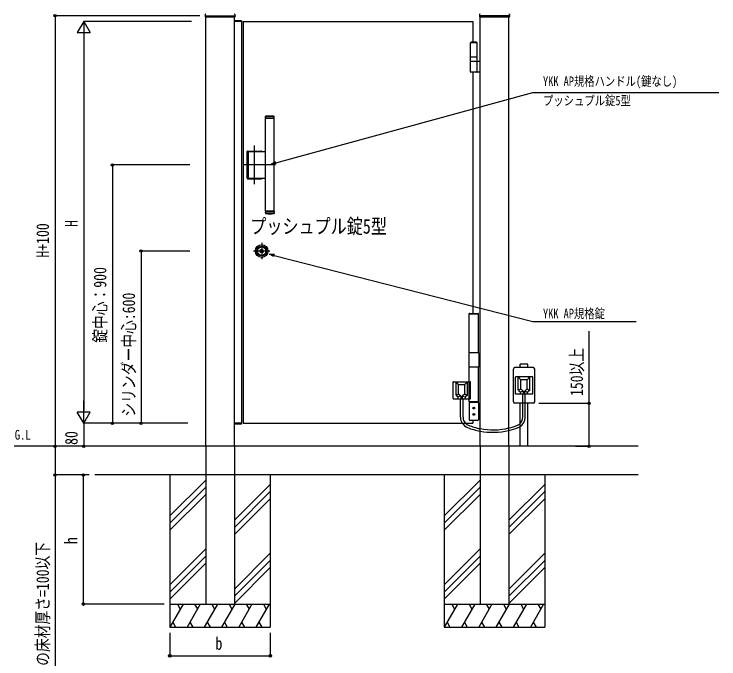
# Model space of a CAD drawing. Units: millimetres, scale not verified. Extents: x -4205 to 4205, y -2970 to 2970.
# Drawn here: x -1203 to 1252, y -968 to 1278 of the extents above; entities that cross this region are included whole.
import ezdxf
from ezdxf.enums import TextEntityAlignment as Align

# ---------------------------------------------------------------- set-up
doc = ezdxf.new("R2010")
doc.units = ezdxf.units.MM
doc.header["$LTSCALE"] = 10
for name, color, linetype in [('0-2_USER1', 3, 'Continuous'), ('0-3_YKK_12', 2, 'Continuous'), ('0-5_YKK_A1', 4, 'Continuous'), ('0-6_YKK_D', 6, 'Continuous')]:
    doc.layers.add(name, color=color, linetype=linetype)
doc.styles.add('ＭＳ ゴシック', font='')
doc.styles.get('ＭＳ ゴシック').set_extended_font_data('MS Gothic')

msp = doc.modelspace()

# ---------------------------------------------------------------- linework, layer by layer
at = {"layer": '0-3_YKK_12'}
for p, q in [((-365.98, 684.94), (-365.98, 819.72)), ((-292.95, 752.33), (-404.98, 752.33)), ((-340.98, 480.6), (-340.98, 424.06)), ((-312.71, 452.33), (-369.25, 452.33))]:
    msp.add_line(p, q, dxfattribs=at)
at = {"layer": '0-5_YKK_A1'}
for p, q in [((-537.73, 1276.02), (-538.08, 1269.36)), ((-537.58, 1268.83), (-434.38, 1268.83)), ((-535.98, 1272.33), (-535.98, 1268.83)), ((-535.98, -227.67), (-535.98, 1268.83)), ((-436.18, 1252.33), (-436.07, 1254.36)), ((-410.68, 1252.33), (-436.18, 1252.33)), ((-435.98, -227.67), (-435.98, 1268.83)), ((-410.98, 1252.33), (-435.98, 1252.33)), ((-411.29, 1254.83), (-435.57, 1254.83)), ((-434.23, 1276.02), (-433.88, 1269.36)), ((-410.79, 1254.36), (-410.68, 1252.33)), ((-404.98, 1252.33), (-404.98, -147.67)), ((418.27, 1276.02), (417.92, 1269.36)), ((418.42, 1268.83), (521.62, 1268.83)), ((420.02, -227.67), (420.02, 1268.83)), ((520.02, 1272.33), (520.02, 1268.83)), ((520.02, -227.67), (520.02, 1268.83)), ((521.77, 1276.02), (522.12, 1269.36)), ((388.52, 1180.33), (386.52, 1178.33)), ((407.52, 1180.33), (388.52, 1180.33)), ((407.52, 1180.33), (409.52, 1178.33)), ((409.52, 1178.33), (386.52, 1178.33)), ((409.52, 1177.33), (386.52, 1177.33)), ((409.52, 1127.33), (386.52, 1127.33)), ((386.52, 1113.33), (420.02, 1113.33)), ((386.52, 1076.83), (386.52, 1111.83)), ((409.52, 1076.83), (409.52, 1111.83)), ((420.02, 1075.33), (388.02, 1075.33)), ((395.02, 1075.33), (395.02, 235.33)), ((-327.98, 921.33), (-297.98, 921.33)), ((-327.98, 914.83), (-327.98, 921.33)), ((-327.98, 918.61), (-327.98, 917.61)), ((-327.98, 914.83), (-297.98, 914.83)), ((-327.98, 590.83), (-327.98, 913.83)), ((-297.98, 913.83), (-327.98, 913.83)), ((-326.98, 913.83), (-326.98, 914.83)), ((-298.98, 913.83), (-298.98, 914.83)), ((-297.98, 921.33), (-298.48, 921.83)), ((-297.98, 914.83), (-297.98, 921.33)), ((-297.98, 590.83), (-297.98, 913.83)), ((-391.48, 705.83), (-391.48, 798.83)), ((-390.98, 706.33), (-390.98, 798.33)), ((-389.48, 800.83), (-342.48, 800.83)), ((-388.98, 800.33), (-342.98, 800.33)), ((-387.33, 707.83), (-387.33, 796.83)), ((-385.33, 798.83), (-327.98, 798.83)), ((-389.48, 703.83), (-342.48, 703.83)), ((-388.98, 704.33), (-342.98, 704.33)), ((-385.33, 705.83), (-327.98, 705.83)), ((-297.98, 590.83), (-327.98, 590.83)), ((-327.98, 589.83), (-297.98, 589.83)), ((-327.98, 589.83), (-327.98, 583.33)), ((-326.98, 590.83), (-326.98, 589.83)), ((-298.98, 590.83), (-298.98, 589.83)), ((-297.98, 589.83), (-297.98, 583.33)), ((-327.98, 586.05), (-327.98, 587.05)), ((-327.98, 583.33), (-297.98, 583.33)), ((-297.98, 583.33), (-298.48, 582.83)), ((-345.14, 451.39), (-345.14, 453.27)), ((-344.84, 453.57), (-344.19, 453.57)), ((-344.84, 451.09), (-344.19, 451.09)), ((-344.08, 453.61), (-343.89, 453.73)), ((-344.08, 451.05), (-343.89, 450.92)), ((-343.89, 453.73), (-342.83, 453.73)), ((-343.89, 450.92), (-342.83, 450.92)), ((-342.83, 453.73), (-342.67, 453.16)), ((-342.83, 450.92), (-342.73, 451.29)), ((-342.58, 451.29), (-342.73, 451.29)), ((-342.48, 453.01), (-342.29, 453.01)), ((-342.02, 452.2), (-342.3, 451.48)), ((-342.02, 453.36), (-342.1, 453.14)), ((-342.02, 453.36), (-340.87, 453.36)), ((-341.88, 452.29), (-341.65, 452.29)), ((-341.5, 452.17), (-341.39, 451.54)), ((-339.94, 451.29), (-341.09, 451.29)), ((-340.46, 452.49), (-340.57, 453.12)), ((-340.08, 452.37), (-340.31, 452.37)), ((-339.94, 452.46), (-339.66, 453.18)), ((-339.94, 451.29), (-339.86, 451.52)), ((-339.48, 451.65), (-339.67, 451.65)), ((-339.38, 453.36), (-339.23, 453.36)), ((-339.14, 450.92), (-339.29, 451.5)), ((-339.14, 453.73), (-339.23, 453.36)), ((-338.07, 453.73), (-339.14, 453.73)), ((-338.07, 450.92), (-339.14, 450.92)), ((-337.88, 453.61), (-338.07, 453.73)), ((-337.88, 451.05), (-338.07, 450.92)), ((-337.12, 453.57), (-337.77, 453.57)), ((-337.12, 451.09), (-337.77, 451.09)), ((-336.82, 451.39), (-336.82, 453.27)), ((382.02, 233.33), (414.02, 233.33)), ((382.02, 97.33), (382.02, 233.33)), ((382.27, 233.33), (382.27, 234.33)), ((383.27, 235.33), (412.77, 235.33)), ((413.77, 233.33), (413.77, 234.33)), ((414.02, 97.33), (414.02, 233.33)), ((415.02, 97.33), (381.02, 97.33)), ((381.02, 97.33), (381.02, 47.33)), ((415.02, 97.33), (415.02, 47.33)), ((586.52, 58.58), (559.52, 58.58)), ((559.52, 46.33), (559.52, 58.58)), ((586.52, 46.33), (586.52, 58.58)), ((415.02, 47.33), (381.02, 47.33)), ((414.02, -72.67), (414.02, 47.33)), ((536.02, -72.67), (536.02, 41.33)), ((605.02, 46.33), (541.02, 46.33)), ((610.02, -72.67), (610.02, 41.33)), ((543.02, -44.67), (543.02, 13.33)), ((602.02, 14.33), (544.02, 14.33)), ((562.02, 4.33), (553.02, 14.33)), ((553.02, -32.19), (553.02, 14.33)), ((562.02, -28.2), (562.02, 3.33)), ((583.02, 4.33), (563.02, 4.33)), ((584.02, 4.33), (593.02, 14.33)), ((584.02, -28.2), (584.02, 3.33)), ((593.02, -32.19), (593.02, 14.33)), ((603.02, -44.67), (603.02, 13.33)), ((326.02, -61.67), (326.02, -3.67)), ((327.02, -2.67), (385.02, -2.67)), ((345.02, -12.67), (336.02, -2.67)), ((336.02, -49.19), (336.02, -2.67)), ((345.02, -45.2), (345.02, -13.67)), ((346.02, -12.67), (366.02, -12.67)), ((367.02, -12.67), (376.02, -2.67)), ((367.02, -45.2), (367.02, -13.67)), ((376.02, -49.19), (376.02, -2.67)), ((386.02, -61.67), (386.02, -3.67)), ((344.55, -45.88), (336.02, -49.67)), ((345.38, -45.97), (353.16, -52.37)), ((366.66, -45.97), (358.88, -52.37)), ((367.45, -45.86), (376.02, -49.67)), ((602.02, -45.67), (544.02, -45.67)), ((561.59, -28.86), (553.02, -32.67)), ((553.4, -32.97), (560.14, -38.37)), ((570.12, -35.79), (560.52, -38.67)), ((560.52, -45.67), (560.52, -39.15)), ((562.38, -28.97), (570.16, -35.37)), ((568.72, -126.61), (568.72, -45.67)), ((570.52, -45.67), (570.52, -36.14)), ((575.52, -45.67), (575.52, -36.14)), ((583.66, -28.97), (575.88, -35.37)), ((575.93, -35.79), (585.52, -38.67)), ((577.32, -126.61), (577.32, -45.67)), ((584.49, -28.88), (593.02, -32.67)), ((585.52, -45.67), (585.52, -39.15)), ((592.64, -32.97), (585.9, -38.37)), ((327.02, -62.67), (385.02, -62.67)), ((336.4, -49.97), (343.14, -55.37)), ((353.11, -52.79), (343.52, -55.67)), ((343.52, -62.67), (343.52, -56.15)), ((351.72, -126.61), (351.72, -62.67)), ((353.52, -62.67), (353.52, -53.14)), ((358.52, -62.67), (358.52, -53.14)), ((358.92, -52.79), (368.52, -55.67)), ((360.32, -126.61), (360.32, -62.67)), ((368.52, -62.67), (368.52, -56.15)), ((375.64, -49.97), (368.9, -55.37)), ((383.02, -72.67), (383.02, -74.67)), ((413.02, -72.67), (413.02, -74.67)), ((382.02, -76.17), (382.02, -135.17)), ((413.02, -74.67), (383.02, -74.67)), ((412.52, -74.67), (383.52, -74.67)), ((398.02, -96.4), (396.52, -95.54)), ((399.52, -93.8), (398.02, -92.94)), ((398.02, -96.4), (399.52, -95.54)), ((399.52, -95.54), (399.52, -93.8)), ((414.02, -76.17), (414.02, -135.17)), ((414.17, -86.67), (420.02, -86.67)), ((605.02, -77.67), (541.02, -77.67)), ((559.52, -227.67), (559.52, -77.67)), ((586.52, -227.67), (586.52, -77.67)), ((398.02, -118.4), (396.52, -117.54)), ((399.52, -115.8), (398.02, -114.94)), ((398.02, -118.4), (399.52, -117.54)), ((399.52, -117.54), (399.52, -115.8)), ((383.52, -136.67), (412.52, -136.67)), ((395.02, -136.67), (395.02, -147.67)), ((420.02, -124.67), (414.17, -124.67)), ((-436.18, -147.67), (-436.07, -149.7)), ((-410.68, -147.67), (-436.18, -147.67)), ((-411.29, -150.17), (-435.57, -150.17)), ((-410.79, -149.7), (-410.68, -147.67)), ((-404.98, -147.67), (395.02, -147.67)), ((970.02, -227.67), (-1203.45, -227.67)), ((-535.98, -227.67), (-535.98, -777.67)), ((-435.98, -227.67), (-435.98, -777.67)), ((420.02, -227.67), (420.02, -777.67)), ((520.02, -227.67), (520.02, -777.67)), ((970.02, -327.67), (-921.71, -327.67)), ((-660.98, -327.67), (-660.98, -857.67)), ((-310.98, -327.67), (-310.98, -857.67)), ((295.02, -327.67), (295.02, -857.67)), ((645.02, -327.67), (645.02, -857.67)), ((-535.98, -345.46), (-660.98, -470.46)), ((-310.98, -360.46), (-435.98, -485.46)), ((420.02, -345.46), (295.02, -470.46)), ((645.02, -360.46), (520.02, -485.46)), ((-535.98, -370.46), (-660.98, -495.46)), ((-310.98, -385.46), (-435.98, -510.46)), ((420.02, -370.46), (295.02, -495.46)), ((645.02, -385.46), (520.02, -510.46)), ((-535.98, -395.46), (-660.98, -520.46)), ((-310.98, -410.46), (-435.98, -535.46)), ((420.02, -395.46), (295.02, -520.46)), ((645.02, -410.46), (520.02, -535.46)), ((-535.98, -585.46), (-660.98, -710.46)), ((420.02, -585.46), (295.02, -710.46)), ((-535.98, -610.46), (-660.98, -735.46)), ((-310.98, -600.46), (-435.98, -725.46)), ((420.02, -610.46), (295.02, -735.46)), ((645.02, -600.46), (520.02, -725.46)), ((-535.98, -635.46), (-660.98, -760.46)), ((-310.98, -625.46), (-435.98, -750.46)), ((420.02, -635.46), (295.02, -760.46)), ((645.02, -625.46), (520.02, -750.46)), ((-310.98, -650.46), (-435.98, -775.46)), ((645.02, -650.46), (520.02, -775.46)), ((-660.98, -777.67), (-310.98, -777.67)), ((-614.79, -777.67), (-660.98, -857.67)), ((-634.79, -777.67), (-624.79, -794.99)), ((-554.79, -777.67), (-600.98, -857.67)), ((-574.79, -777.67), (-564.79, -794.99)), ((-494.79, -777.67), (-540.98, -857.67)), ((-535.98, -777.67), (-435.98, -777.67)), ((-514.79, -777.67), (-504.79, -794.99)), ((-434.79, -777.67), (-480.98, -857.67)), ((-454.79, -777.67), (-444.79, -794.99)), ((-374.79, -777.67), (-420.98, -857.67)), ((-394.79, -777.67), (-384.79, -794.99)), ((-314.79, -777.67), (-360.98, -857.67)), ((-334.79, -777.67), (-324.79, -794.99)), ((295.02, -777.67), (645.02, -777.67)), ((341.21, -777.67), (295.02, -857.67)), ((321.21, -777.67), (331.21, -794.99)), ((401.21, -777.67), (355.02, -857.67)), ((381.21, -777.67), (391.21, -794.99)), ((461.21, -777.67), (415.02, -857.67)), ((420.02, -777.67), (520.02, -777.67)), ((441.21, -777.67), (451.21, -794.99)), ((521.21, -777.67), (475.02, -857.67)), ((501.21, -777.67), (511.21, -794.99)), ((581.21, -777.67), (535.02, -857.67)), ((561.21, -777.67), (571.21, -794.99)), ((641.21, -777.67), (595.02, -857.67)), ((621.21, -777.67), (631.21, -794.99)), ((-660.98, -857.67), (-310.98, -857.67)), ((-650.98, -840.35), (-640.98, -857.67)), ((-590.98, -840.35), (-580.98, -857.67)), ((-530.98, -840.35), (-520.98, -857.67)), ((-470.98, -840.35), (-460.98, -857.67)), ((-410.98, -840.35), (-400.98, -857.67)), ((-350.98, -840.35), (-340.98, -857.67)), ((295.02, -857.67), (645.02, -857.67)), ((305.02, -840.35), (315.02, -857.67)), ((365.02, -840.35), (375.02, -857.67)), ((425.02, -840.35), (435.02, -857.67)), ((485.02, -840.35), (495.02, -857.67)), ((545.02, -840.35), (555.02, -857.67)), ((605.02, -840.35), (615.02, -857.67))]:
    msp.add_line(p, q, dxfattribs=at)
for points in [[(-535.98, 1272.33), (-435.98, 1272.33), (-435.98, 1268.83)], [(-410.98, 1252.33), (-410.98, -147.67), (-435.98, -147.67)], [(-404.98, 1252.33), (395.02, 1252.33), (395.02, 1180.33)], [(520.02, 1272.33), (420.02, 1272.33), (420.02, 1268.83)], [(386.52, 1113.33), (386.52, 1127.33), (386.52, 1178.33)], [(409.52, 1113.33), (409.52, 1127.33), (409.52, 1178.33)], [(-298.48, 921.83), (-327.48, 921.83), (-327.98, 921.33)], [(-298.48, 582.83), (-327.48, 582.83), (-327.98, 583.33)], [(414.02, -72.67), (382.02, -72.67), (382.02, 47.33)], [(396.52, -95.54), (396.52, -93.8), (398.02, -92.94)], [(396.52, -117.54), (396.52, -115.8), (398.02, -114.94)]]:
    msp.add_lwpolyline(points, dxfattribs=at)
for centre, radius in [((-340.98, 452.33), 22), ((-340.98, 452.33), 17), ((-340.98, 452.33), 15), ((-340.98, 452.33), 6.35), ((-340.98, 452.33), 5.6), ((-340.98, 452.33), 4.3), ((398.02, -94.67), 3), ((398.02, -94.67), 2.46), ((398.02, -116.67), 3), ((398.02, -116.67), 2.46)]:
    msp.add_circle(centre, radius, dxfattribs=at)
for centre, radius, start, end in [((-535.73, 1275.91), 2, 99.00123, 177), ((-436.23, 1275.91), 2, 3, 80.99877), ((420.27, 1275.91), 2, 99.00123, 177), ((519.77, 1275.91), 2, 3, 80.99877), ((-537.58, 1269.33), 0.5, 177, 270), ((-435.57, 1254.33), 0.5, 90, 177), ((-434.38, 1269.33), 0.5, 270, 3), ((-411.29, 1254.33), 0.5, 3, 90), ((418.42, 1269.33), 0.5, 177, 270), ((521.62, 1269.33), 0.5, 270, 3), ((388.02, 1111.83), 1.5, 90, 180), ((408.02, 1111.83), 1.5, 0, 90), ((388.02, 1076.83), 1.5, 180, 270), ((408.02, 1076.83), 1.5, 270, 0), ((-312.98, 739.83), 182.5, 85.75781, 94.24219), ((-389.48, 798.83), 2, 90, 180), ((-388.98, 798.33), 2, 90, 180), ((-385.33, 796.83), 2, 90, 180), ((-342.98, 798.33), 2, 14.47751, 90), ((-342.48, 798.83), 2, 0, 90), ((-389.48, 705.83), 2, 180, 270), ((-388.98, 706.33), 2, 180, 270), ((-385.33, 707.83), 2, 180, 270), ((-342.98, 706.33), 2, 270, 345.52249), ((-342.48, 705.83), 2, 270, 0), ((-342.48, 705.83), 2, 358.47685, 0), ((-312.98, 764.83), 182.5, 265.75781, 274.24219), ((-344.84, 453.27), 0.3, 90, 180), ((-344.84, 451.39), 0.3, 180, 270), ((-344.19, 453.77), 0.2, 270, 305), ((-344.19, 450.89), 0.2, 55, 90), ((-342.48, 453.21), 0.2, 195, 270), ((-342.58, 451.59), 0.3, 270, 338), ((-342.29, 453.21), 0.2, 270, 340), ((-341.88, 452.14), 0.15, 90, 158), ((-341.65, 452.14), 0.15, 10, 90), ((-341.09, 451.59), 0.3, 190, 270), ((-340.87, 453.06), 0.3, 10, 90), ((-340.31, 452.52), 0.15, 190, 270), ((-340.08, 452.52), 0.15, 270, 338), ((-339.67, 451.45), 0.2, 90, 160), ((-339.38, 453.06), 0.3, 90, 158), ((-339.48, 451.45), 0.2, 15, 90), ((-337.77, 453.77), 0.2, 235, 270), ((-337.77, 450.89), 0.2, 90, 125), ((-337.12, 453.27), 0.3, 0, 90), ((-337.12, 451.39), 0.3, 270, 0), ((383.27, 234.33), 1, 90, 180), ((412.77, 234.33), 1, 0, 90), ((541.02, 41.33), 5, 90, 180), ((605.02, 41.33), 5, 0, 90), ((544.02, 13.33), 1, 90, 180), ((563.02, 3.33), 1, 90, 180), ((583.02, 3.33), 1, 0, 90), ((602.02, 13.33), 1, 0, 90), ((327.02, -3.67), 1, 90, 180), ((346.02, -13.67), 1, 90, 180), ((366.02, -13.67), 1, 0, 90), ((385.02, -3.67), 1, 0, 90), ((346.02, -45.2), 1, 180, 230.52754), ((366.02, -45.2), 1, 309.47246, 0), ((544.02, -44.67), 1, 180, 270), ((554.02, -32.19), 1, 180, 231.34019), ((559.52, -39.15), 1, 0, 51.34019), ((563.02, -28.2), 1, 180, 230.52754), ((569.52, -36.14), 1, 0, 50.52754), ((576.52, -36.14), 1, 129.47246, 180), ((583.02, -28.2), 1, 309.47246, 0), ((586.52, -39.15), 1, 128.65981, 180), ((592.02, -32.19), 1, 308.65981, 0), ((602.02, -44.67), 1, 270, 0), ((327.02, -61.67), 1, 180, 270), ((337.02, -49.19), 1, 180, 231.34019), ((342.52, -56.15), 1, 0, 51.34019), ((352.52, -53.14), 1, 0, 50.52754), ((359.52, -53.14), 1, 129.47246, 180), ((369.52, -56.15), 1, 128.65981, 180), ((375.02, -49.19), 1, 308.65981, 0), ((385.02, -61.67), 1, 270, 0), ((541.02, -72.67), 5, 180, 270), ((605.02, -72.67), 5, 270, 0), ((383.52, -76.17), 1.5, 90, 180), ((412.52, -76.17), 1.5, 0, 90), ((390.32, -126.61), 38.6, 180, 213.06722), ((390.32, -126.61), 30, 180, 224.59045), ((383.52, -135.17), 1.5, 180, 270), ((412.52, -135.17), 1.5, 270, 0), ((538.72, -126.61), 30, 313.89455, 0), ((538.72, -126.61), 38.6, 302.60607, 0), ((548.02, -123.46), 29.3, 359.71101, 0.28899), ((-435.57, -149.67), 0.5, 183, 270), ((-411.29, -149.67), 0.5, 270, 357), ((390.32, -126.61), 38.6, 213.06722, 248.65022), ((390.32, -126.61), 30, 224.59045, 248.65022), ((464.52, 63.22), 242.41, 248.65022, 259.42214), ((464.52, 63.22), 233.81, 248.65022, 259.02833), ((464.52, 63.22), 233.81, 259.02833, 283.73139), ((464.52, 63.22), 233.81, 283.73139, 291.34978), ((464.52, 63.22), 242.41, 283.23522, 291.34978), ((538.72, -126.61), 30, 291.34978, 313.89455), ((538.72, -126.61), 38.6, 291.34978, 302.60607), ((464.52, 63.22), 242.41, 259.42214, 283.23522)]:
    msp.add_arc(centre, radius, start, end, dxfattribs=at)
at = {"layer": '0-6_YKK_D'}
for p, q in [((-555.98, 1272.33), (-1061.83, 1272.33)), ((-1060.83, 1272.33), (-1060.83, -227.67)), ((-961, 1252.33), (-983.5, 1213.36)), ((-585.98, 1252.33), (-962, 1252.33)), ((-961, 1252.33), (-938.5, 1213.36)), ((-961, 1252.33), (-961, 1174.39)), ((-983.5, 1213.36), (-938.5, 1213.36)), ((-961, 1207.33), (-961, -102.67)), ((-591.06, 752.33), (-862, 752.33)), ((-861, 752.33), (-861, -147.67)), ((-591.06, 452.33), (-762, 452.33)), ((-761, 452.33), (-761, -147.67)), ((-961, -147.67), (-961, -69.73)), ((625.02, -77.66), (800.51, -77.66)), ((-961, -147.67), (-983.5, -108.7)), ((-938.5, -108.7), (-983.5, -108.7)), ((-961, -147.67), (-938.5, -108.7)), ((-598.47, -147.67), (-962, -147.67)), ((-598.47, -147.67), (-962, -147.67)), ((-961, -147.67), (-961, -227.67)), ((-598.47, -147.67), (-862, -147.67)), ((-598.47, -147.67), (-762, -147.67)), ((-685.62, -227.67), (-1061.83, -227.67)), ((-1005.16, -227.67), (-1061.83, -227.67)), ((-855.98, -227.67), (-962, -227.67)), ((752.77, -227.66), (800.51, -227.66)), ((-941.71, -327.67), (-1061.83, -327.67)), ((-962, -777.66), (-962, -327.67)), ((-680.97, -777.66), (-963, -777.66)), ((-661, -877.67), (-661, -958.67)), ((-311, -877.67), (-311, -958.67)), ((-661, -957.67), (-311, -957.67))]:
    msp.add_line(p, q, dxfattribs=at)
for points in [[(-307.98, 755.57), (-291.58, 760.06), (603.02, 1004.77), (1251.75, 1004.77)], [(-290.38, 755.66), (-307.98, 755.57), (-292.78, 764.45)], [(-298.38, 432.86), (-313.72, 441.5), (-296.12, 441.69)], [(-313.72, 441.5), (-297.25, 437.28), (603.02, 206.58), (963.31, 206.58)], [(799.51, -227.66), (799.51, -77.66), (799.51, 172.94)], [(-1060.83, -227.67), (-1060.83, -327.67), (-1060.83, -1480.67)]]:
    msp.add_lwpolyline(points, dxfattribs=at)
for centre in [(-1060.83, 1272.33), (-861, 752.33), (-761, 452.33), (799.51, -77.66), (-861, -147.67), (-761, -147.67), (-1060.83, -227.67), (-1060.83, -227.67), (-961, -227.67), (799.51, -227.66), (-1060.83, -327.67), (-962, -327.67), (-962, -777.66), (-661, -957.67), (-311, -957.67)]:
    msp.add_circle(centre, 4.25, dxfattribs=at)

# ---------------------------------------------------------------- texts
at = {"layer": '0-2_USER1', "style": 'ＭＳ ゴシック', "width": 0.8}
for s, height, p in [('プッシュプル錠5型', 51.32, (-380.75, 497.62)), ('G.L', 33.99, (-1201.18, -214.84))]:
    msp.add_text(s, height=height, dxfattribs=at).set_placement(p, align=Align.BOTTOM_LEFT)
at = {"layer": '0-6_YKK_D', "style": 'ＭＳ ゴシック', "width": 0.8}
for s, height, p in [('YKK AP規格ハンドル(鍵なし)', 32.99, (639.02, 1017.72)), ('プッシュプル錠5型', 32.99, (639.02, 950.22)), ('YKK AP規格錠', 32.99, (639.02, 208.53)), ('b', 43.99, (-502, -949.67))]:
    msp.add_text(s, height=height, dxfattribs=at).set_placement(p, align=Align.BOTTOM_LEFT)
for s, p in [('H+100', (-1068.83, 429.53)), ('H', (-969, 536.33)), ('錠中心：900', (-869, 132.73)), ('シリンダー中心:600', (-769, -124.47)), ('150以上', (791.51, -52.66)), ('80', (-969, -222.87)), ('インターロッキング等の床材厚さ=100以下', (-1068.83, -1472.67)), ('h', (-970, -568.67))]:
    msp.add_text(s, height=43.99, rotation=90, dxfattribs=at).set_placement(p, align=Align.BOTTOM_LEFT)

doc.saveas('drawing.dxf')
